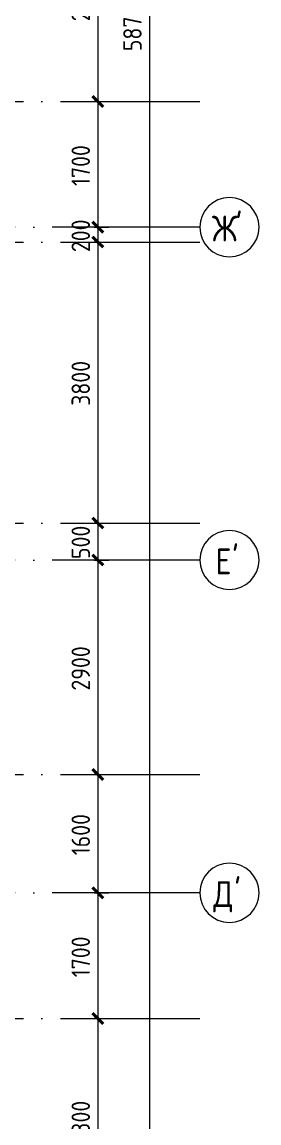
# Model space of a CAD drawing. Header units: millimetres. Extents: x -4370 to 196781, y -4577 to 61202.
# Drawn here: x 153939 to 157149, y 14513 to 29400 of the extents above; entities that cross this region are included whole.
import ezdxf

# ---------------------------------------------------------------- set-up
doc = ezdxf.new("R2010")
doc.units = ezdxf.units.MM
doc.linetypes.add('ADSK_Линия сетки', pattern=[2500, 2000, -250, 0, -250])
for name, color, linetype, lineweight in [('A-____-____-DIMS', 211, 'Continuous', 9), ('A-____-____-DIMS-100', 211, 'Continuous', 9), ('S-GRID-____-IDEN', 1, 'Continuous', 20), ('S-GRID-____-OTLN', 1, 'Continuous', 9)]:
    doc.layers.add(name, color=color, linetype=linetype, lineweight=lineweight)
doc.styles.add('GOST Common', font='GOST_Common.ttf', dxfattribs={"width": 0.9, "height": 350})
doc.styles.add('GOST Common_1', font='GOST_Common.ttf', dxfattribs={"width": 0.9, "height": 250})
doc.dimstyles.new('ADSK_Основной_2_5_мм_Округление_до_10_мм', dxfattribs={"dimscale": 304.8, "dimtxt": 0.824897, "dimasz": 0.463911, "dimexe": 0.492126, "dimexo": 0.001615, "dimgap": 0.098425, "dimtad": 1, "dimdec": 0, "dimlfac": 304.8, "dimrnd": 10, "dimdsep": 46, "dimtxsty": 'GOST Common_1', "dimblk1": 'OBLIQUE', "dimblk2": 'OBLIQUE', "dimsah": 1, "dimcen": 0.09, "dimdle": 0.492126, "dimazin": 2, "dimtfac": 1, "dimtdec": 4, "dimtix": 1, "dimtmove": 0, "dimatfit": 3, "dimfxl": 1, "dimtvp": 1, "dimtolj": 1, "dimtzin": 0, "dimlwd": 20, "dimlwe": 20, "dimarcsym": 2})

# ---------------------------------------------------------------- blocks, each defined once
blk = doc.blocks.new('Ось сетки - Круг_Ø8 мм-8258-О_АИ_ПП_0_000_Целиком')
at = {"layer": 'S-GRID-____-IDEN'}
for start, end in [(360, 180), (180, 360)]:
    blk.add_arc((0, 0), 4, start, end, dxfattribs=at)
blk = doc.blocks.new('DIMBLOCK20-О_АИ_ПП_0_000_Целиком')
at = {"layer": 'A-____-____-DIMS-100', "lineweight": 40}
for p, q in [((154966, 31125), (154896, 31196)), ((154966, 31125), (155037, 31054)), ((154966, 28325), (154896, 28396)), ((154966, 28325), (155037, 28254))]:
    blk.add_line(p, q, dxfattribs=at)
at = {"layer": 'A-____-____-DIMS-100', "lineweight": 20}
for p, q in [((154916, 31125), (155116, 31125)), ((154966, 31125), (154916, 31125)), ((154966, 31125), (154966, 28325)), ((154916, 28325), (155116, 28325)), ((154966, 28325), (154916, 28325))]:
    blk.add_line(p, q, dxfattribs=at)
at = {"layer": 'A-____-____-DIMS-100', "color": 0, "lineweight": 20, "insert": (154610, 29410), "char_height": 250, "width": 756.84, "attachment_point": 1, "rotation": 90, "line_spacing_factor": 1.022761, "style": 'GOST Common_1'}
blk.add_mtext('2800', dxfattribs=at)
blk = doc.blocks.new('_Oblique')
at = {"color": 0, "linetype": 'ByBlock', "lineweight": -2}
blk.add_line((-0.5, -0.5), (0.5, 0.5), dxfattribs=at)
blk = doc.blocks.new('DIMBLOCK21-О_АИ_ПП_0_000_Целиком')
at = {"layer": 'A-____-____-DIMS-100', "lineweight": 40}
for p, q in [((154966, 28325), (154896, 28396)), ((154966, 28325), (155037, 28254)), ((154966, 26625), (154896, 26696)), ((154966, 26625), (155037, 26554))]:
    blk.add_line(p, q, dxfattribs=at)
at = {"layer": 'A-____-____-DIMS-100', "lineweight": 20}
for p, q in [((154916, 28325), (155116, 28325)), ((154966, 28325), (154916, 28325)), ((154966, 28325), (154966, 26625)), ((154916, 26625), (155116, 26625)), ((154966, 26625), (154916, 26625))]:
    blk.add_line(p, q, dxfattribs=at)
at = {"layer": 'A-____-____-DIMS-100', "color": 0, "lineweight": 20, "insert": (154610, 27183), "char_height": 250, "width": 700.59, "attachment_point": 1, "rotation": 90, "line_spacing_factor": 1.022761, "style": 'GOST Common_1'}
blk.add_mtext('1700', dxfattribs=at)
blk = doc.blocks.new('DIMBLOCK22-О_АИ_ПП_0_000_Целиком')
at = {"layer": 'A-____-____-DIMS-100', "lineweight": 40}
for p, q in [((154966, 26625), (154896, 26696)), ((154966, 26625), (155037, 26554)), ((154966, 26425), (154896, 26496)), ((154966, 26425), (155037, 26354))]:
    blk.add_line(p, q, dxfattribs=at)
at = {"layer": 'A-____-____-DIMS-100', "lineweight": 20}
for p, q in [((154916, 26625), (155116, 26625)), ((154966, 26625), (154916, 26625)), ((154966, 26625), (154966, 26425)), ((154916, 26425), (155116, 26425)), ((154966, 26425), (154916, 26425))]:
    blk.add_line(p, q, dxfattribs=at)
at = {"layer": 'A-____-____-DIMS-100', "color": 0, "lineweight": 20, "insert": (154610, 26289), "char_height": 250, "width": 567.63, "attachment_point": 1, "rotation": 90, "line_spacing_factor": 1.022761, "style": 'GOST Common_1'}
blk.add_mtext('200', dxfattribs=at)
blk = doc.blocks.new('DIMBLOCK23-О_АИ_ПП_0_000_Целиком')
at = {"layer": 'A-____-____-DIMS-100', "lineweight": 40}
for p, q in [((154966, 26425), (154896, 26496)), ((154966, 26425), (155037, 26354)), ((154966, 22625), (154896, 22696)), ((154966, 22625), (155037, 22554))]:
    blk.add_line(p, q, dxfattribs=at)
at = {"layer": 'A-____-____-DIMS-100', "lineweight": 20}
for p, q in [((154916, 26425), (155116, 26425)), ((154966, 26425), (154916, 26425)), ((154966, 26425), (154966, 22625)), ((154916, 22625), (155116, 22625)), ((154966, 22625), (154916, 22625))]:
    blk.add_line(p, q, dxfattribs=at)
at = {"layer": 'A-____-____-DIMS-100', "color": 0, "lineweight": 20, "insert": (154610, 24210), "char_height": 250, "width": 756.84, "attachment_point": 1, "rotation": 90, "line_spacing_factor": 1.022761, "style": 'GOST Common_1'}
blk.add_mtext('3800', dxfattribs=at)
blk = doc.blocks.new('DIMBLOCK24-О_АИ_ПП_0_000_Целиком')
at = {"layer": 'A-____-____-DIMS-100', "lineweight": 40}
for p, q in [((154966, 22625), (154896, 22696)), ((154966, 22625), (155037, 22554)), ((154966, 22125), (154896, 22196)), ((154966, 22125), (155037, 22054))]:
    blk.add_line(p, q, dxfattribs=at)
at = {"layer": 'A-____-____-DIMS-100', "lineweight": 20}
for p, q in [((154916, 22625), (155116, 22625)), ((154966, 22625), (154916, 22625)), ((154966, 22625), (154966, 22125)), ((154916, 22125), (155116, 22125)), ((154966, 22125), (154916, 22125))]:
    blk.add_line(p, q, dxfattribs=at)
at = {"layer": 'A-____-____-DIMS-100', "color": 0, "lineweight": 20, "insert": (154610, 22139), "char_height": 250, "width": 567.63, "attachment_point": 1, "rotation": 90, "line_spacing_factor": 1.022761, "style": 'GOST Common_1'}
blk.add_mtext('500', dxfattribs=at)
blk = doc.blocks.new('DIMBLOCK25-О_АИ_ПП_0_000_Целиком')
at = {"layer": 'A-____-____-DIMS-100', "lineweight": 40}
for p, q in [((154966, 22125), (154896, 22196)), ((154966, 22125), (155037, 22054)), ((154966, 19225), (154896, 19296)), ((154966, 19225), (155037, 19154))]:
    blk.add_line(p, q, dxfattribs=at)
at = {"layer": 'A-____-____-DIMS-100', "lineweight": 20}
for p, q in [((154916, 22125), (155116, 22125)), ((154966, 22125), (154916, 22125)), ((154966, 22125), (154966, 19225)), ((154916, 19225), (155116, 19225)), ((154966, 19225), (154916, 19225))]:
    blk.add_line(p, q, dxfattribs=at)
at = {"layer": 'A-____-____-DIMS-100', "color": 0, "lineweight": 20, "insert": (154610, 20360), "char_height": 250, "width": 756.84, "attachment_point": 1, "rotation": 90, "line_spacing_factor": 1.022761, "style": 'GOST Common_1'}
blk.add_mtext('2900', dxfattribs=at)
blk = doc.blocks.new('DIMBLOCK26-О_АИ_ПП_0_000_Целиком')
at = {"layer": 'A-____-____-DIMS-100', "lineweight": 40}
for p, q in [((154966, 19225), (154896, 19296)), ((154966, 19225), (155037, 19154)), ((154966, 17625), (154896, 17696)), ((154966, 17625), (155037, 17554))]:
    blk.add_line(p, q, dxfattribs=at)
at = {"layer": 'A-____-____-DIMS-100', "lineweight": 20}
for p, q in [((154916, 19225), (155116, 19225)), ((154966, 19225), (154916, 19225)), ((154966, 19225), (154966, 17625)), ((154916, 17625), (155116, 17625)), ((154966, 17625), (154916, 17625))]:
    blk.add_line(p, q, dxfattribs=at)
at = {"layer": 'A-____-____-DIMS-100', "color": 0, "lineweight": 20, "insert": (154610, 18133), "char_height": 250, "width": 700.59, "attachment_point": 1, "rotation": 90, "line_spacing_factor": 1.022761, "style": 'GOST Common_1'}
blk.add_mtext('1600', dxfattribs=at)
blk = doc.blocks.new('DIMBLOCK27-О_АИ_ПП_0_000_Целиком')
at = {"layer": 'A-____-____-DIMS-100', "lineweight": 40}
for p, q in [((154966, 17625), (154896, 17696)), ((154966, 17625), (155037, 17554)), ((154966, 15925), (154896, 15996)), ((154966, 15925), (155037, 15854))]:
    blk.add_line(p, q, dxfattribs=at)
at = {"layer": 'A-____-____-DIMS-100', "lineweight": 20}
for p, q in [((154916, 17625), (155116, 17625)), ((154966, 17625), (154916, 17625)), ((154966, 17625), (154966, 15925)), ((154916, 15925), (155116, 15925)), ((154966, 15925), (154916, 15925))]:
    blk.add_line(p, q, dxfattribs=at)
at = {"layer": 'A-____-____-DIMS-100', "color": 0, "lineweight": 20, "insert": (154610, 16483), "char_height": 250, "width": 700.59, "attachment_point": 1, "rotation": 90, "line_spacing_factor": 1.022761, "style": 'GOST Common_1'}
blk.add_mtext('1700', dxfattribs=at)
blk = doc.blocks.new('DIMBLOCK28-О_АИ_ПП_0_000_Целиком')
at = {"layer": 'A-____-____-DIMS-100', "lineweight": 40}
for p, q in [((154966, 15925), (154896, 15996)), ((154966, 15925), (155037, 15854)), ((154966, 13125), (154896, 13196)), ((154966, 13125), (155037, 13054))]:
    blk.add_line(p, q, dxfattribs=at)
at = {"layer": 'A-____-____-DIMS-100', "lineweight": 20}
for p, q in [((154916, 15925), (155116, 15925)), ((154966, 15925), (154916, 15925)), ((154966, 15925), (154966, 13125)), ((154916, 13125), (155116, 13125)), ((154966, 13125), (154916, 13125))]:
    blk.add_line(p, q, dxfattribs=at)
at = {"layer": 'A-____-____-DIMS-100', "color": 0, "lineweight": 20, "insert": (154610, 14210), "char_height": 250, "width": 756.84, "attachment_point": 1, "rotation": 90, "line_spacing_factor": 1.022761, "style": 'GOST Common_1'}
blk.add_mtext('2800', dxfattribs=at)
blk = doc.blocks.new('DIMBLOCK34-О_АИ_ПП_0_000_Целиком')
at = {"layer": 'A-____-____-DIMS-100', "lineweight": 40}
for p, q in [((155666, 58775), (155596, 58846)), ((155666, 58775), (155737, 58704)), ((155666, 25), (155596, 96)), ((155666, 25), (155737, -46))]:
    blk.add_line(p, q, dxfattribs=at)
at = {"layer": 'A-____-____-DIMS-100', "lineweight": 20}
for p, q in [((155666, 58925), (155666, -125)), ((155616, 58775), (155816, 58775)), ((155666, 58775), (155616, 58775)), ((155616, 25), (155816, 25)), ((155666, 25), (155616, 25))]:
    blk.add_line(p, q, dxfattribs=at)
at = {"layer": 'A-____-____-DIMS-100', "color": 0, "lineweight": 20, "insert": (155310, 29006), "char_height": 250, "width": 946.05, "attachment_point": 1, "rotation": 90, "line_spacing_factor": 1.022761, "style": 'GOST Common_1'}
blk.add_mtext('58750', dxfattribs=at)

msp = doc.modelspace()

# ---------------------------------------------------------------- linework, layer by layer
at = {"layer": 'S-GRID-____-OTLN', "linetype": 'ADSK_Линия сетки'}
for p, q in [((-3047.723308, 28325.000984), (156348.554077, 28325.000984)), ((156348.554077, 26625.11992), (99320, 26625.11992)), ((-3047.723308, 26425.000586), (156348.554077, 26425.000586)), ((-3047.723308, 22625.000586), (156348.554077, 22625.000586)), ((156348.554077, 22125.11992), (99320, 22125.11992)), ((-3047.723308, 19225.000586), (156348.554077, 19225.000586)), ((156348.554077, 17625.060253), (99320, 17625.060253)), ((-3047.723308, 15925.000586), (156348.554077, 15925.000586))]:
    msp.add_line(p, q, dxfattribs=at)

# ---------------------------------------------------------------- block references
at = {"layer": 'S-GRID-____-IDEN', "xscale": 99.99999999999993, "yscale": 99.99999999999993, "zscale": 99.99999999999993, "rotation": 89.99999999999982}
for p in [(156748.554077, 26625.11992), (156748.554077, 22125.11992), (156748.554077, 17625.060253)]:
    msp.add_blockref('Ось сетки - Круг_Ø8 мм-8258-О_АИ_ПП_0_000_Целиком', p, dxfattribs=at)

# ---------------------------------------------------------------- texts
at = {"layer": 'S-GRID-____-IDEN', "lineweight": 9, "char_height": 350, "attachment_point": 1, "style": 'GOST Common'}
for s, insert, width in [("\\fGOST Common|b0|i0|c204|p34|;\\W.9;'", (156831.89572, 26782.345506), 137.0885625), ('\\fGOST Common|b0|i0|c204|p34|;\\W.9;Ж', (156510.42697, 26782.345506), 389.620125), ("\\fGOST Common|b0|i0|c204|p34|;\\W.9;'", (156784.34572, 22282.345506), 137.0885625), ('\\fGOST Common|b0|i0|c204|p34|;\\W.9;Е', (156558.12697, 22282.345506), 274.177125), ('\\fGOST Common|b0|i0|c204|p34|;\\W.9;Д', (156528.42697, 17782.28584), 346.329), ("\\fGOST Common|b0|i0|c204|p34|;\\W.9;'", (156814.17697, 17782.28584), 137.0885625)]:
    msp.add_mtext(s, dxfattribs=dict(at, insert=insert, width=width))

# ---------------------------------------------------------------- dimensions: what is measured, and where the dimension line sits
at = {"layer": 'A-____-____-DIMS', "lineweight": 20}
for base, p1, p2, override, picture, middle in [((155666.312601, 25.000586), (155766.2975, 58775.000586), (155766.2975, 25.000586), {"dimpost": '<>', "dimfxl": 58750}, 'DIMBLOCK34-О_АИ_ПП_0_000_Целиком', (155511.312601, 29400.000586)), ((154966.312601, 28325.000984), (155066.2975, 31125.11992), (155066.2975, 28325.000984), {"dimpost": '<>', "dimfxl": 2800.118935}, 'DIMBLOCK20-О_АИ_ПП_0_000_Целиком', (154811.312601, 29725.060452)), ((154966.312601, 26625.11992), (155066.2975, 28325.000984), (155066.2975, 26625.11992), {"dimpost": '<>', "dimfxl": 1699.881065}, 'DIMBLOCK21-О_АИ_ПП_0_000_Целиком', (154811.312601, 27475.060452)), ((154966.312601, 26425.000586), (155066.2975, 26625.11992), (155066.2975, 26425.000586), {"dimpost": '<>', "dimfxl": 200.119334}, 'DIMBLOCK22-О_АИ_ПП_0_000_Целиком', (154811.312601, 26525.060253)), ((154966.312601, 22625.000586), (155066.2975, 26425.000586), (155066.2975, 22625.000586), {"dimpost": '<>', "dimfxl": 3800}, 'DIMBLOCK23-О_АИ_ПП_0_000_Целиком', (154811.312601, 24525.000586)), ((154966.312601, 22125.11992), (155066.2975, 22625.000586), (155066.2975, 22125.11992), {"dimpost": '<>', "dimfxl": 499.880666}, 'DIMBLOCK24-О_АИ_ПП_0_000_Целиком', (154811.312601, 22375.060253)), ((154966.312601, 19225.000586), (155066.2975, 22125.11992), (155066.2975, 19225.000586), {"dimpost": '<>', "dimfxl": 2900.119334}, 'DIMBLOCK25-О_АИ_ПП_0_000_Целиком', (154811.312601, 20675.060253)), ((154966.312601, 17625.060253), (155066.2975, 19225.000586), (155066.2975, 17625.060253), {"dimpost": '<>', "dimfxl": 1599.940333}, 'DIMBLOCK26-О_АИ_ПП_0_000_Целиком', (154811.312601, 18425.030419)), ((154966.312601, 15925.000586), (155066.2975, 17625.060253), (155066.2975, 15925.000586), {"dimpost": '<>', "dimfxl": 1700.059667}, 'DIMBLOCK27-О_АИ_ПП_0_000_Целиком', (154811.312601, 16775.030419)), ((154966.312601, 13125.11992), (155066.2975, 15925.000586), (155066.2975, 13125.11992), {"dimpost": '<>', "dimfxl": 2799.880666}, 'DIMBLOCK28-О_АИ_ПП_0_000_Целиком', (154811.312601, 14525.060253))]:
    dim = msp.add_linear_dim(base=base, p1=p1, p2=p2, angle=90, dimstyle='ADSK_Основной_2_5_мм_Округление_до_10_мм', override=override, dxfattribs=at)
    dim.commit()
    dim.dimension.update_dxf_attribs({"geometry": picture, "text_midpoint": middle})

doc.saveas('drawing.dxf')
